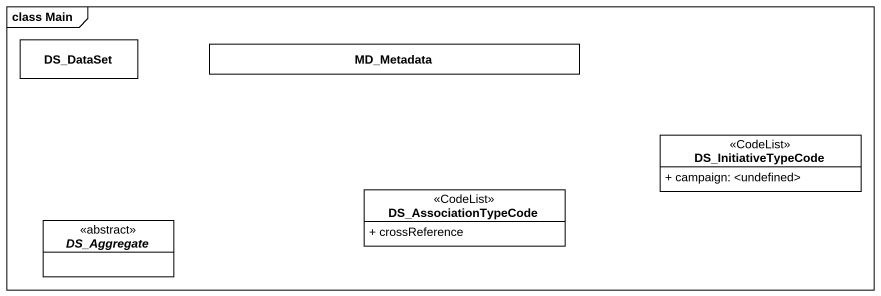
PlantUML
@startuml
mainframe class Main
hide circle
hide empty members
skinparam classAttributeIconSize 0
class DS_DataSet #FFFFFF
class MD_Metadata #FFFFFF
class DS_InitiativeTypeCode <<CodeList>> #FFFFFF {
  + campaign: <undefined>
}
abstract class DS_Aggregate <<abstract>> #FFFFFF
class DS_AssociationTypeCode <<CodeList>> #FFFFFF {
  + crossReference
}
@enduml
